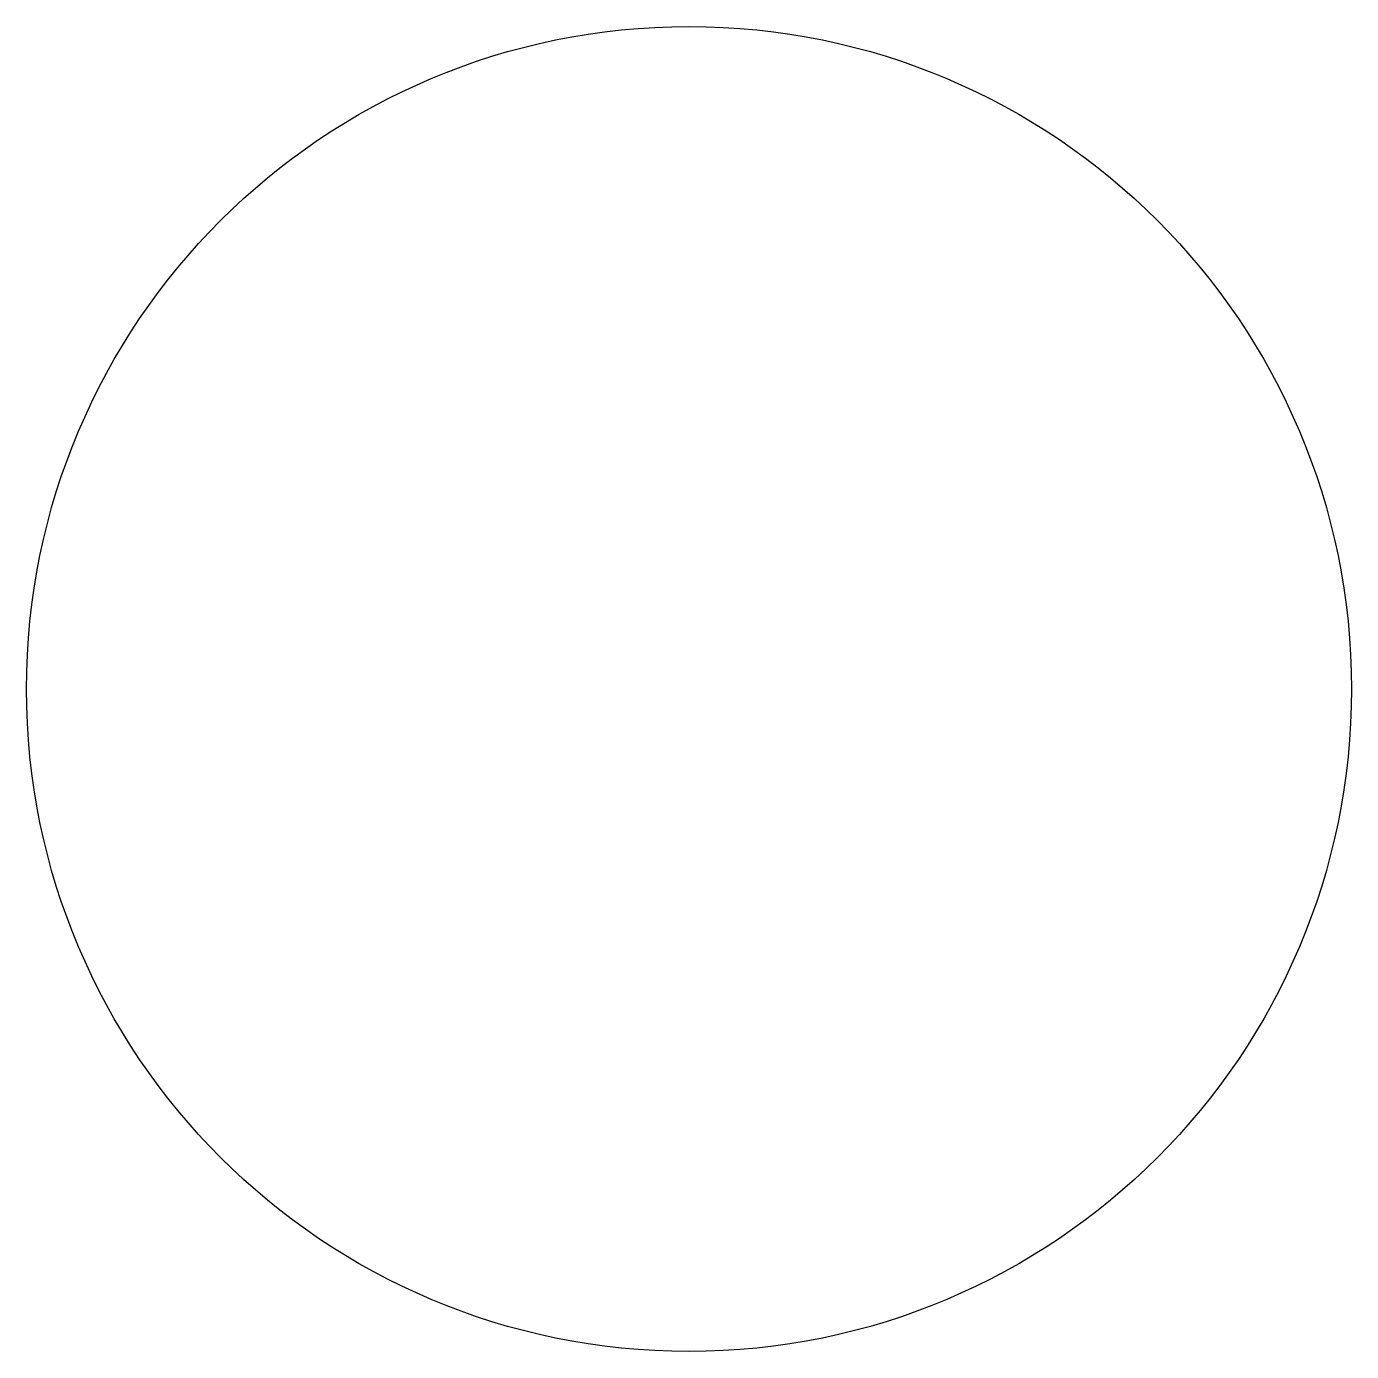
# Model space of a CAD drawing. Extents: x 852 to 858, y 199 to 205.
import ezdxf

# ---------------------------------------------------------------- set-up
doc = ezdxf.new("R2010")
doc.units = 0
doc.header["$LTSCALE"] = 0.01
doc.layers.add('VEILIG', color=7, linetype='CONTINUOUS')

msp = doc.modelspace()

# ---------------------------------------------------------------- linework, layer by layer
at = {"layer": 'VEILIG', "color": 0}
msp.add_circle((855, 202), 3, dxfattribs=at)

doc.saveas('drawing.dxf')
